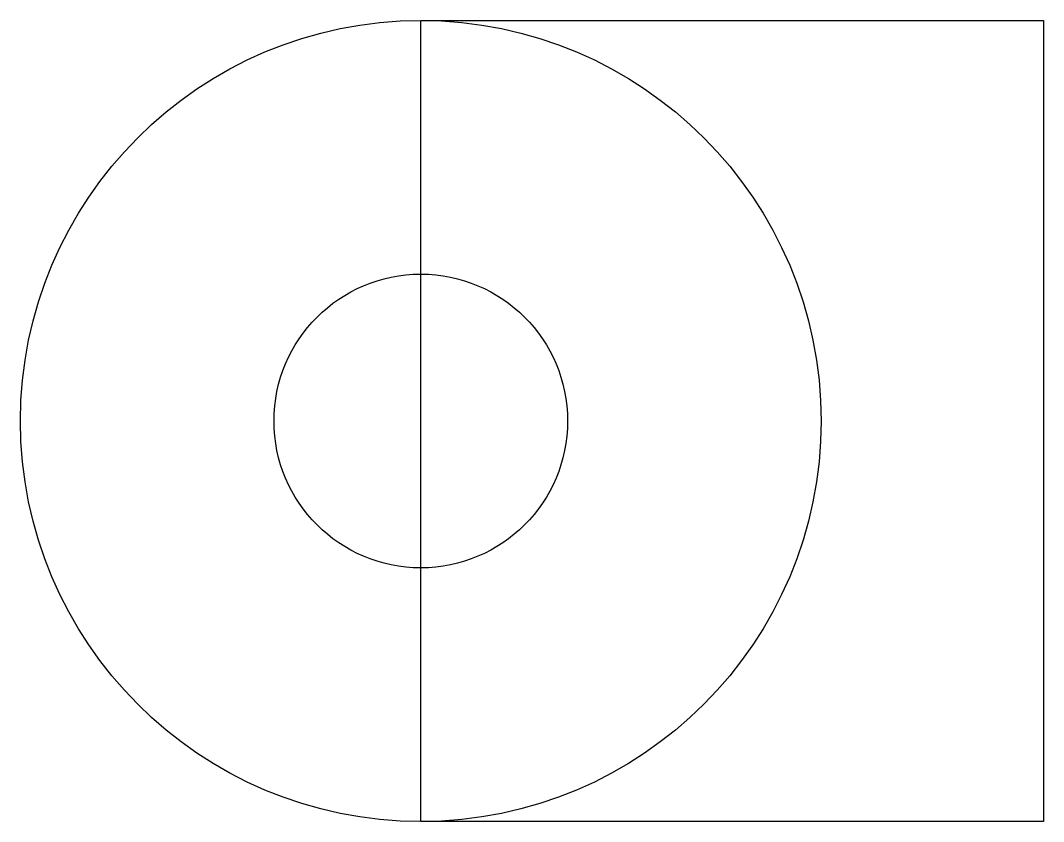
# Model space of a CAD drawing. Header units: millimetres. Extents: x 4.75 to 10.5, y 9 to 13.5.
import ezdxf

# ---------------------------------------------------------------- set-up
doc = ezdxf.new("R2010")
doc.units = ezdxf.units.MM
doc.layers.get('0').update_dxf_attribs({"linetype": 'CONTINUOUS'})

msp = doc.modelspace()

# ---------------------------------------------------------------- linework, layer by layer
msp.add_lwpolyline([(7, 13.5), (10.5, 13.5), (10.5, 9), (7, 9)], close=True)
for radius in [2.25, 0.825]:
    msp.add_circle((7, 11.25), radius)

doc.saveas('drawing.dxf')
